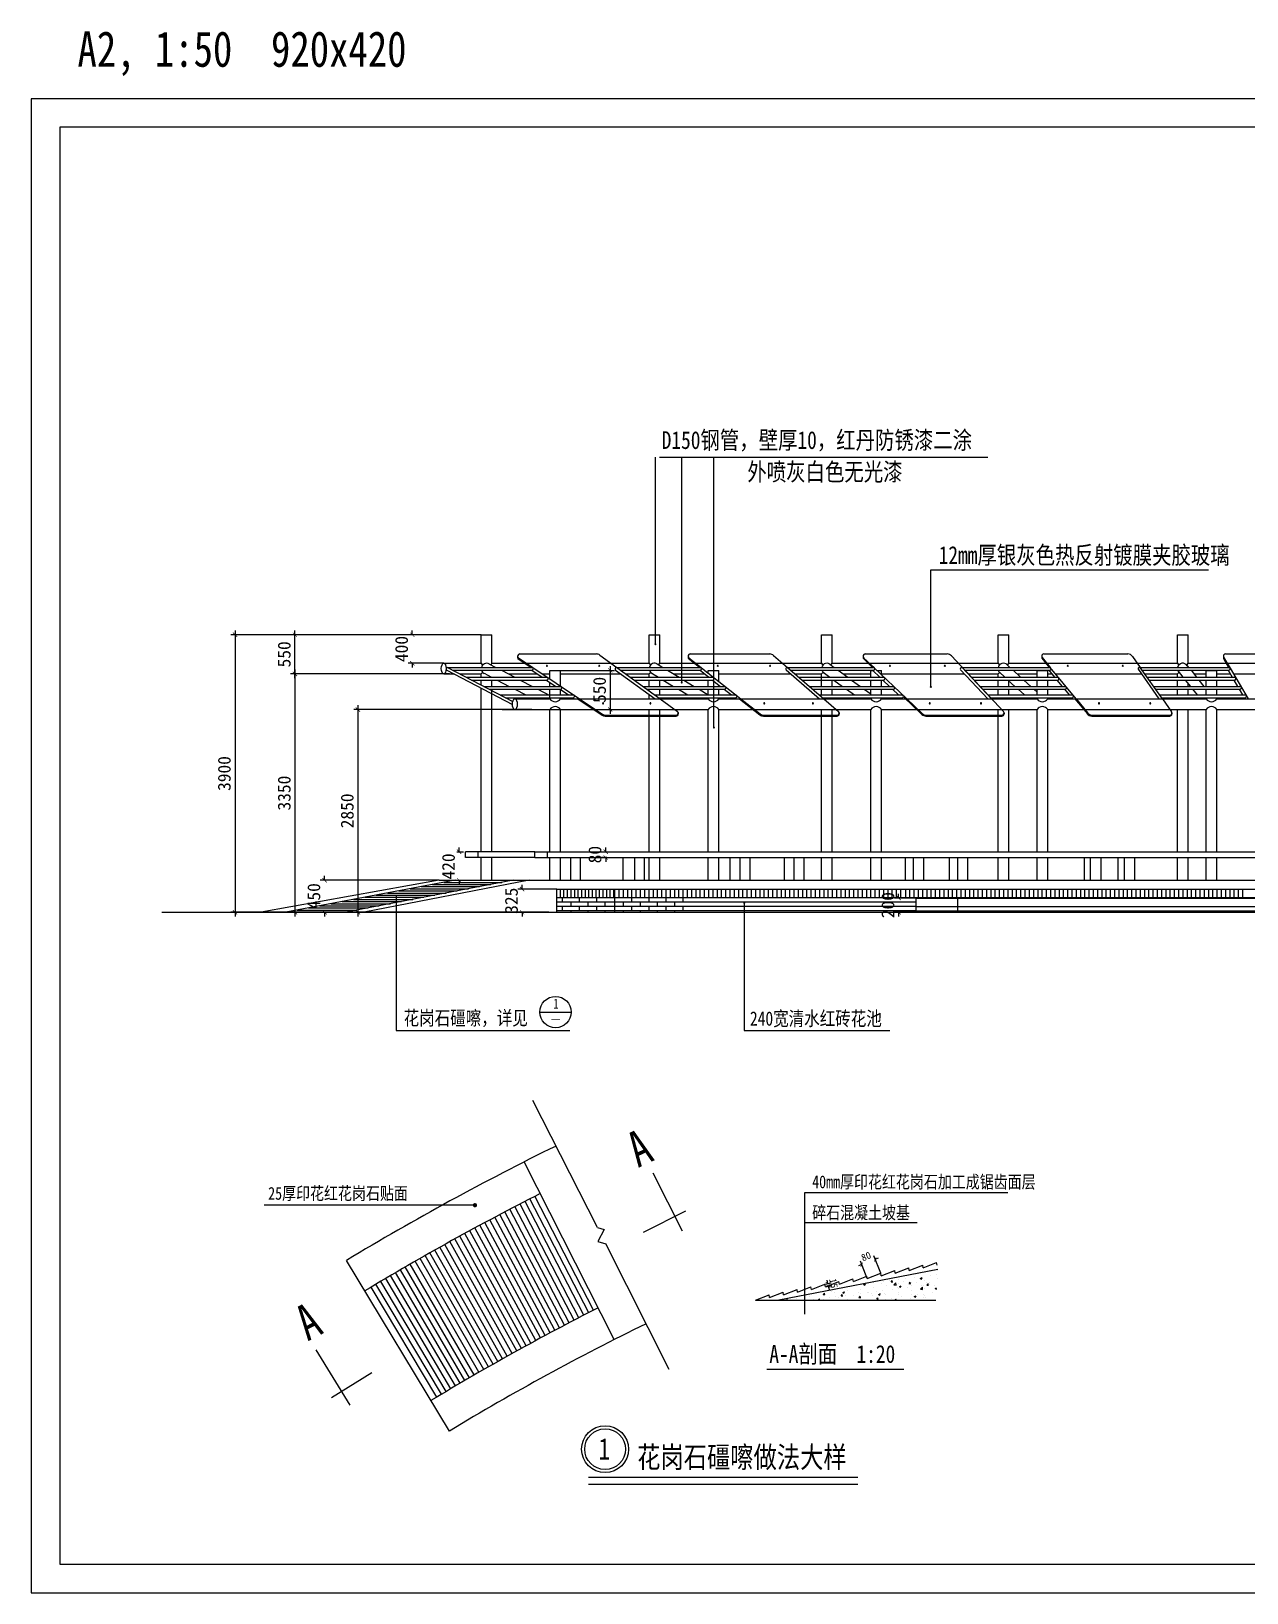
# Model space of a CAD drawing. Extents: x -1427565 to -599701, y -474674 to 219973.
# Drawn here: x -645449 to -628360, y -223892 to -201943 of the extents above; entities that cross this region are included whole.
import ezdxf

# ---------------------------------------------------------------- set-up
doc = ezdxf.new("R2010")
doc.units = 0
doc.header["$LTSCALE"] = 100
doc.header["$MEASUREMENT"] = 0
doc.layers.get('0').update_dxf_attribs({"linetype": 'CONTINUOUS'})
doc.layers.get('DEFPOINTS').update_dxf_attribs({"linetype": 'CONTINUOUS'})
doc.layers.add('INSERT', color=7, linetype='CONTINUOUS')
doc.styles.get("Standard").update_dxf_attribs({"font": 'simsun.ttf'})

# ---------------------------------------------------------------- blocks, each defined once
blk = doc.blocks.new('_ARCHTICK')
at = {"color": 0, "linetype": 'BYBLOCK', "const_width": 0.15}
blk.add_lwpolyline([(-0.5, -0.5), (0.5, 0.5)], dxfattribs=at)

msp = doc.modelspace()

# ---------------------------------------------------------------- linework, layer by layer
at = {"color": 2}
for p, q in [((-636674, -210560), (-636674, -207932)), ((-636615, -207932), (-632000, -207932)), ((-636304, -211097), (-636304, -207932)), ((-635852, -211729), (-635852, -207932)), ((-640317, -214082), (-640317, -215989)), ((-635425, -214197), (-635425, -215991)), ((-640317, -215989), (-637878, -215989)), ((-635425, -215991), (-633378, -215991)), ((-634574, -219976), (-634574, -218267)), ((-634574, -218267), (-631719, -218267)), ((-634574, -218687), (-632995, -218687)), ((-633251, -219487), (-633251, -219487)), ((-633207, -219446), (-633207, -219446)), ((-633164, -219476), (-633164, -219476)), ((-633031, -219458), (-633031, -219458)), ((-633003, -219411), (-633003, -219411)), ((-632950, -219473), (-632925, -219463)), ((-632950, -219473), (-632932, -219484)), ((-632932, -219484), (-632925, -219463)), ((-632888, -219387), (-632888, -219387)), ((-632810, -219429), (-632810, -219429)), ((-632799, -219376), (-632799, -219376)), ((-632723, -219418), (-632723, -219418)), ((-632713, -219479), (-632713, -219479)), ((-632709, -219363), (-632709, -219363)), ((-634328, -219699), (-634328, -219699)), ((-634315, -219699), (-634298, -219679)), ((-634315, -219699), (-634294, -219701)), ((-634294, -219701), (-634298, -219679)), ((-634196, -219655), (-634196, -219655)), ((-634151, -219677), (-634151, -219677)), ((-634064, -219721), (-634047, -219701)), ((-634043, -219723), (-634047, -219701)), ((-634041, -219670), (-634016, -219661)), ((-634041, -219670), (-634023, -219682)), ((-634024, -219682), (-634016, -219660)), ((-634009, -219663), (-634009, -219663)), ((-633969, -219650), (-633969, -219650)), ((-633890, -219709), (-633890, -219709)), ((-633823, -219671), (-633823, -219671)), ((-633789, -219626), (-633789, -219626)), ((-633785, -219684), (-633785, -219684)), ((-633747, -219557), (-633722, -219548)), ((-633747, -219557), (-633729, -219569)), ((-633729, -219569), (-633722, -219548)), ((-633697, -219672), (-633697, -219672)), ((-633693, -219546), (-633693, -219546)), ((-633685, -219674), (-633685, -219674)), ((-633679, -219540), (-633679, -219540)), ((-633636, -219679), (-633636, -219679)), ((-633613, -219603), (-633613, -219603)), ((-633605, -219534), (-633605, -219534)), ((-633564, -219655), (-633564, -219655)), ((-633538, -219698), (-633513, -219689)), ((-633538, -219698), (-633520, -219710)), ((-633521, -219710), (-633513, -219688)), ((-633492, -219548), (-633492, -219548)), ((-633481, -219639), (-633481, -219639)), ((-633472, -219517), (-633472, -219517)), ((-633449, -219687), (-633449, -219687)), ((-633435, -219694), (-633435, -219694)), ((-633431, -219577), (-633431, -219577)), ((-633379, -219509), (-633379, -219509)), ((-633359, -219524), (-633343, -219504)), ((-633359, -219524), (-633339, -219526)), ((-633339, -219525), (-633343, -219503)), ((-633343, -219625), (-633343, -219625)), ((-633322, -219566), (-633294, -219537)), ((-633322, -219566), (-633290, -219571)), ((-633306, -219556), (-633306, -219556)), ((-633291, -219570), (-633294, -219537)), ((-633277, -219603), (-633277, -219603)), ((-633262, -219695), (-633262, -219695)), ((-633256, -219614), (-633256, -219614)), ((-633255, -219669), (-633255, -219669)), ((-633251, -219552), (-633251, -219552)), ((-633244, -219586), (-633219, -219576)), ((-633244, -219586), (-633226, -219597)), ((-633226, -219597), (-633219, -219576)), ((-633192, -219517), (-633192, -219517)), ((-633123, -219596), (-633123, -219596)), ((-633119, -219564), (-633119, -219564)), ((-633108, -219546), (-633092, -219526)), ((-633108, -219546), (-633087, -219548)), ((-633088, -219547), (-633092, -219525)), ((-633079, -219647), (-633079, -219647)), ((-633075, -219703), (-633075, -219703)), ((-633074, -219530), (-633074, -219530)), ((-633073, -219568), (-633073, -219568)), ((-633006, -219525), (-633006, -219525)), ((-632994, -219705), (-632994, -219705)), ((-632948, -219624), (-632921, -219595)), ((-632948, -219624), (-632917, -219629)), ((-632932, -219572), (-632932, -219572)), ((-632917, -219628), (-632921, -219595)), ((-632907, -219694), (-632907, -219694)), ((-632902, -219567), (-632902, -219567)), ((-632897, -219620), (-632897, -219620)), ((-632893, -219504), (-632893, -219504)), ((-632869, -219533), (-632869, -219533)), ((-632857, -219568), (-632841, -219548)), ((-632857, -219568), (-632836, -219570)), ((-632837, -219569), (-632841, -219547)), ((-632819, -219533), (-632819, -219533)), ((-632815, -219556), (-632815, -219556)), ((-632774, -219676), (-632774, -219676)), ((-632745, -219580), (-632745, -219580)), ((-632741, -219614), (-632720, -219606)), ((-632741, -219614), (-632723, -219625)), ((-632723, -219625), (-632721, -219617)), ((-634866, -219772), (-634866, -219772)), ((-634830, -219761), (-634820, -219767)), ((-634821, -219766), (-634818, -219758)), ((-634689, -219750), (-634689, -219750)), ((-634507, -219724), (-634507, -219724)), ((-634447, -219771), (-634447, -219771)), ((-634387, -219781), (-634368, -219763)), ((-634366, -219781), (-634369, -219762)), ((-634330, -219781), (-634310, -219774)), ((-634313, -219781), (-634311, -219773)), ((-634298, -219779), (-634298, -219779)), ((-634226, -219742), (-634226, -219742)), ((-634138, -219730), (-634138, -219730)), ((-634094, -219744), (-634094, -219744)), ((-634064, -219721), (-634043, -219723)), ((-634006, -219713), (-634006, -219713)), ((-633973, -219767), (-633973, -219767)), ((-633813, -219743), (-633796, -219723)), ((-633813, -219743), (-633792, -219745)), ((-633792, -219745), (-633796, -219723)), ((-633794, -219742), (-633794, -219742)), ((-633617, -219720), (-633617, -219720)), ((-633562, -219765), (-633545, -219745)), ((-633562, -219765), (-633541, -219767)), ((-633541, -219767), (-633545, -219745)), ((-633436, -219764), (-633436, -219764)), ((-633348, -219752), (-633348, -219752)), ((-633306, -219781), (-633294, -219767)), ((-633291, -219781), (-633294, -219767)), ((-633215, -219735), (-633215, -219735)), ((-633088, -219777), (-633088, -219777)), ((-633083, -219763), (-633083, -219763)), ((-633035, -219726), (-633010, -219717)), ((-633035, -219726), (-633017, -219738)), ((-633018, -219738), (-633010, -219717)), ((-632901, -219737), (-632901, -219737)), ((-632888, -219711), (-632888, -219711)), ((-632883, -219742), (-632883, -219742))]:
    msp.add_line(p, q, dxfattribs=at)
at = {"color": 2, "linetype": 'BYBLOCK'}
for p, q in [((-639122, -210427), (-642644, -210427)), ((-642584, -210367), (-642584, -214387)), ((-641742, -210427), (-641802, -210427)), ((-641742, -211037), (-641742, -210367)), ((-639122, -210427), (-640152, -210427)), ((-640092, -210427), (-640092, -210367)), ((-641742, -210917), (-641742, -214387)), ((-639650, -210827), (-640152, -210827)), ((-640092, -210827), (-640092, -210887)), ((-638007, -210927), (-637249, -210927)), ((-637309, -210867), (-637309, -211537)), ((-639567, -210977), (-641802, -210977)), ((-641742, -210977), (-641802, -210977)), ((-638413, -211477), (-640916, -211477)), ((-640856, -211417), (-640856, -214387)), ((-638829, -211477), (-637249, -211477)), ((-639465, -213477), (-639374, -213477)), ((-639434, -213477), (-639434, -213417)), ((-637357, -213557), (-637433, -213557)), ((-637404, -213477), (-637313, -213477)), ((-637373, -213477), (-637373, -213417)), ((-637373, -213557), (-637373, -213617)), ((-639716, -213877), (-641385, -213877)), ((-641325, -213877), (-641325, -213817)), ((-639465, -213877), (-639374, -213877)), ((-639434, -213877), (-639434, -213937)), ((-638059, -214002), (-638608, -214002)), ((-638548, -214002), (-638548, -213942)), ((-632516, -214127), (-633314, -214127)), ((-633254, -214127), (-633254, -214067)), ((-639122, -214327), (-642644, -214327)), ((-639567, -214327), (-641802, -214327)), ((-639822, -214327), (-641385, -214327)), ((-641325, -214327), (-641325, -214387)), ((-638413, -214327), (-640916, -214327)), ((-638170, -214327), (-638608, -214327)), ((-638548, -214327), (-638548, -214387)), ((-632526, -214327), (-633314, -214327)), ((-633254, -214327), (-633254, -214387)), ((-633695, -219476), (-633791, -219233)), ((-633505, -219402), (-633602, -219158)), ((-633583, -219204), (-633537, -219186)), ((-633773, -219279), (-633819, -219298)), ((-634291, -219554), (-634201, -219537)), ((-634283, -219591), (-634194, -219573)), ((-634250, -219546), (-634260, -219497)), ((-634243, -219583), (-634233, -219632))]:
    msp.add_line(p, q, dxfattribs=at)
at = {"color": 32}
for p, q in [((-639122, -210827), (-639122, -210427)), ((-639122, -210427), (-638972, -210427)), ((-638972, -210827), (-638972, -210427)), ((-636762, -210827), (-636762, -210427)), ((-636762, -210427), (-636612, -210427)), ((-636612, -210827), (-636612, -210427)), ((-634337, -210827), (-634337, -210427)), ((-634337, -210427), (-634187, -210427)), ((-634187, -210827), (-634187, -210427)), ((-631857, -210827), (-631857, -210427)), ((-631857, -210427), (-631707, -210427)), ((-631707, -210827), (-631707, -210427)), ((-629334, -210827), (-629334, -210427)), ((-629334, -210427), (-629184, -210427)), ((-629184, -210827), (-629184, -210427)), ((-639650, -210827), (-639122, -210827)), ((-639014, -210835), (-638916, -210886)), ((-638972, -210827), (-636762, -210827)), ((-638838, -210926), (-638651, -211023)), ((-636651, -210836), (-636569, -210886)), ((-636612, -210827), (-634337, -210827)), ((-636503, -210926), (-636342, -211023)), ((-634222, -210840), (-634160, -210886)), ((-634187, -210827), (-631857, -210827)), ((-634104, -210926), (-633970, -211023)), ((-631735, -210844), (-631689, -210886)), ((-631707, -210827), (-629334, -210827)), ((-631645, -210926), (-631539, -211023)), ((-629206, -210849), (-629177, -210886)), ((-629184, -210827), (-627199, -210827)), ((-629144, -210926), (-629066, -211023)), ((-639650, -210977), (-639498, -210977)), ((-639422, -210977), (-639122, -210977)), ((-639122, -211023), (-639122, -210977)), ((-639122, -211134), (-639122, -211063)), ((-639082, -210968), (-638977, -211023)), ((-638972, -211152), (-638972, -211063)), ((-638900, -211063), (-638728, -211152)), ((-638739, -210977), (-638334, -210977)), ((-638574, -211063), (-638402, -211152)), ((-638263, -210977), (-638157, -210977)), ((-638007, -210977), (-637157, -210977)), ((-637089, -210977), (-636762, -210977)), ((-636762, -211023), (-636762, -210977)), ((-636762, -211152), (-636762, -211063)), ((-636735, -210961), (-636632, -211023)), ((-636612, -211152), (-636612, -211063)), ((-636566, -211063), (-636418, -211152)), ((-636417, -210977), (-635981, -210977)), ((-636276, -211063), (-636127, -211152)), ((-635783, -210977), (-634771, -210977)), ((-634710, -210977), (-634337, -210977)), ((-634337, -211152), (-634337, -210977)), ((-634316, -210954), (-634221, -211023)), ((-634187, -211152), (-634187, -211063)), ((-634166, -211063), (-634043, -211152)), ((-634033, -210977), (-633646, -210977)), ((-633915, -211063), (-633792, -211152)), ((-633496, -210977), (-632329, -210977)), ((-632274, -210977), (-631857, -210977)), ((-631857, -211023), (-631857, -210977)), ((-631857, -211152), (-631857, -211063)), ((-631838, -210951), (-631761, -211023)), ((-631717, -211063), (-631619, -211152)), ((-631707, -211152), (-631707, -211071)), ((-631589, -210977), (-631309, -210977)), ((-631495, -211063), (-631397, -211152)), ((-631159, -210977), (-631099, -210977)), ((-631047, -210977), (-629841, -210977)), ((-629792, -210977), (-629334, -210977)), ((-629334, -211023), (-629334, -210977)), ((-629334, -211152), (-629334, -211063)), ((-629324, -210940), (-629257, -211023)), ((-629225, -211063), (-629153, -211152)), ((-629184, -211152), (-629184, -211113)), ((-629103, -210977), (-628930, -210977)), ((-629034, -211063), (-628962, -211152)), ((-628780, -210977), (-628593, -210977)), ((-628547, -210977), (-627398, -210977)), ((-639122, -213477), (-639122, -211174)), ((-638972, -213477), (-638972, -211192)), ((-638651, -211192), (-638495, -211273)), ((-638418, -211313), (-638390, -211327)), ((-638325, -211192), (-638157, -211279)), ((-636762, -211214), (-636762, -211192)), ((-636762, -211327), (-636762, -211264)), ((-636612, -211273), (-636612, -211192)), ((-636612, -211323), (-636612, -211313)), ((-636351, -211192), (-636217, -211273)), ((-636151, -211313), (-636127, -211327)), ((-636061, -211192), (-635933, -211269)), ((-634337, -211273), (-634337, -211192)), ((-634187, -211273), (-634187, -211192)), ((-634187, -211327), (-634187, -211313)), ((-633988, -211192), (-633876, -211273)), ((-633821, -211313), (-633801, -211327)), ((-633737, -211192), (-633646, -211257)), ((-631857, -211273), (-631857, -211192)), ((-631857, -211327), (-631857, -211313)), ((-631707, -211273), (-631707, -211192)), ((-631707, -211327), (-631707, -211313)), ((-631575, -211192), (-631486, -211273)), ((-631443, -211313), (-631427, -211327)), ((-631353, -211192), (-631309, -211232)), ((-629334, -211273), (-629334, -211192)), ((-629334, -211327), (-629334, -211313)), ((-629184, -211273), (-629184, -211192)), ((-629184, -211327), (-629184, -211313)), ((-629121, -211192), (-629055, -211273)), ((-629023, -211313), (-629011, -211327)), ((-636762, -213477), (-636762, -211477)), ((-636612, -213477), (-636612, -211477)), ((-634337, -213477), (-634337, -211477)), ((-634187, -213477), (-634187, -211477)), ((-631857, -213477), (-631857, -211477)), ((-631707, -213477), (-631707, -211477)), ((-629334, -213477), (-629334, -211477)), ((-629184, -213477), (-629184, -211477)), ((-639122, -213877), (-639122, -213557)), ((-638972, -213877), (-638972, -213557)), ((-636762, -213877), (-636762, -213557)), ((-636612, -213877), (-636612, -213557)), ((-634337, -213877), (-634337, -213557)), ((-634187, -213877), (-634187, -213557)), ((-631857, -213877), (-631857, -213557)), ((-631707, -213877), (-631707, -213557)), ((-629334, -213877), (-629334, -213557)), ((-629184, -213877), (-629184, -213557))]:
    msp.add_line(p, q, dxfattribs=at)
at = {"color": 5}
for p, q in [((-638581, -210697), (-637502, -210697)), ((-636185, -210697), (-635064, -210697)), ((-633725, -210697), (-632570, -210697)), ((-631213, -210697), (-630031, -210697)), ((-628659, -210697), (-627459, -210697)), ((-638611, -210727), (-638611, -210752)), ((-638607, -210760), (-638420, -210886)), ((-638598, -210752), (-638399, -210886)), ((-637455, -210712), (-637215, -210886)), ((-636215, -210726), (-636215, -210757)), ((-636215, -210757), (-636051, -210886)), ((-636204, -210751), (-636032, -210886)), ((-635012, -210716), (-634816, -210886)), ((-633755, -210726), (-633755, -210757)), ((-633755, -210757), (-633620, -210886)), ((-633746, -210749), (-633596, -210892)), ((-632511, -210722), (-631780, -211507)), ((-631243, -210725), (-631243, -210757)), ((-631243, -210757), (-631137, -210886)), ((-631236, -210746), (-631122, -210886)), ((-629965, -210731), (-629857, -210886)), ((-628689, -210727), (-628689, -210759)), ((-628689, -210759), (-628615, -210885)), ((-628685, -210742), (-628595, -210895)), ((-637763, -211327), (-637423, -211555)), ((-637742, -211327), (-637420, -211543)), ((-636606, -211327), (-636364, -211503)), ((-635490, -211327), (-635205, -211552)), ((-635471, -211327), (-635201, -211540)), ((-634304, -211327), (-634099, -211504)), ((-633186, -211300), (-632927, -211547)), ((-633140, -211327), (-632923, -211535)), ((-630776, -211327), (-630601, -211540)), ((-630760, -211327), (-630596, -211528)), ((-629546, -211327), (-629418, -211510)), ((-637379, -211569), (-636382, -211569)), ((-637375, -211557), (-636382, -211557)), ((-636352, -211520), (-636352, -211539)), ((-635155, -211569), (-634119, -211569)), ((-635151, -211557), (-634118, -211557)), ((-634089, -211523), (-634089, -211539)), ((-632872, -211569), (-631802, -211569)), ((-632867, -211557), (-631802, -211557)), ((-631772, -211525), (-631772, -211539)), ((-630540, -211569), (-629442, -211569)), ((-630534, -211557), (-629442, -211557)), ((-629412, -211525), (-629412, -211539))]:
    msp.add_line(p, q, dxfattribs=at)
at = {"color": 7}
for p, q in [((-639606, -210926), (-638685, -211407)), ((-639597, -210886), (-638399, -210886)), ((-639597, -210886), (-638680, -211364)), ((-639520, -210926), (-638411, -210926)), ((-638411, -210926), (-638267, -211023)), ((-638399, -210886), (-637742, -211327)), ((-637234, -210922), (-636675, -211327)), ((-637222, -210886), (-636039, -210886)), ((-637215, -210886), (-636606, -211327)), ((-637160, -210926), (-636046, -210926)), ((-636046, -210926), (-635923, -211023)), ((-636027, -210890), (-635471, -211327)), ((-634836, -210921), (-634365, -211327)), ((-634823, -210886), (-633608, -210886)), ((-634816, -210886), (-634304, -211327)), ((-634770, -210926), (-633608, -210926)), ((-633617, -210927), (-633517, -211023)), ((-633603, -210886), (-633140, -211327)), ((-632383, -210919), (-632002, -211327)), ((-632368, -210886), (-631130, -210886)), ((-632359, -210886), (-631947, -211327)), ((-632322, -210926), (-631128, -210926)), ((-631141, -210926), (-631061, -211023)), ((-630760, -211327), (-631122, -210886)), ((-629883, -210917), (-629595, -211327)), ((-629867, -210886), (-628609, -210886)), ((-629546, -211327), (-629857, -210886)), ((-629828, -210926), (-628611, -210926)), ((-628623, -210926), (-628567, -211023)), ((-628595, -210895), (-628341, -211327)), ((-639335, -211023), (-638200, -211023)), ((-639258, -211063), (-638207, -211063)), ((-638207, -211063), (-638074, -211152)), ((-637026, -211023), (-635858, -211023)), ((-636971, -211063), (-635858, -211063)), ((-635872, -211063), (-635758, -211152)), ((-634657, -211023), (-633459, -211023)), ((-634611, -211063), (-633459, -211063)), ((-633475, -211063), (-633382, -211152)), ((-632231, -211023), (-631018, -211023)), ((-632194, -211063), (-631016, -211063)), ((-631029, -211063), (-630955, -211152)), ((-629760, -211023), (-628528, -211023)), ((-629732, -211063), (-628531, -211063)), ((-628543, -211063), (-628491, -211152)), ((-639087, -211152), (-638002, -211152)), ((-639011, -211192), (-638002, -211192)), ((-638856, -211273), (-637823, -211273)), ((-638780, -211313), (-637823, -211313)), ((-638015, -211192), (-637894, -211273)), ((-637835, -211313), (-637813, -211327)), ((-636848, -211152), (-635694, -211152)), ((-636793, -211192), (-635694, -211192)), ((-636682, -211273), (-635540, -211273)), ((-636626, -211313), (-635540, -211313)), ((-635708, -211192), (-635605, -211273)), ((-635554, -211313), (-635536, -211327)), ((-634507, -211152), (-633324, -211152)), ((-634461, -211192), (-633324, -211192)), ((-634367, -211273), (-633203, -211273)), ((-634321, -211313), (-633202, -211313)), ((-633340, -211192), (-633255, -211273)), ((-633213, -211313), (-633198, -211327)), ((-632111, -211152), (-630912, -211152)), ((-632073, -211192), (-630910, -211192)), ((-631998, -211273), (-630813, -211273)), ((-631961, -211313), (-630811, -211313)), ((-630923, -211192), (-630856, -211273)), ((-630824, -211313), (-630812, -211327)), ((-629669, -211152), (-628452, -211152)), ((-629641, -211192), (-628454, -211192)), ((-629585, -211273), (-628381, -211273)), ((-629556, -211313), (-628384, -211313)), ((-628467, -211192), (-628420, -211273)), ((-628396, -211313), (-628388, -211327)), ((-638367, -213557), (-638367, -213477)), ((-638367, -213477), (-623612, -213477)), ((-638367, -213557), (-623612, -213557)), ((-638190, -213557), (-638190, -213477)), ((-637129, -213877), (-637129, -213557)), ((-636965, -213877), (-636965, -213557)), ((-636828, -213877), (-636828, -213557)), ((-634861, -213877), (-634861, -213557)), ((-634723, -213877), (-634723, -213557)), ((-634583, -213877), (-634583, -213557)), ((-632537, -213877), (-632537, -213557)), ((-632424, -213877), (-632424, -213557)), ((-632281, -213877), (-632281, -213557)), ((-630166, -213877), (-630166, -213557)), ((-630079, -213877), (-630079, -213557)), ((-629933, -213877), (-629933, -213557)), ((-639716, -213877), (-642216, -214327)), ((-638449, -213877), (-640768, -214327)), ((-639716, -213877), (-622213, -213877)), ((-638059, -214002), (-623350, -214002)), ((-638059, -214327), (-638059, -214002)), ((-637243, -214327), (-637243, -214002)), ((-633008, -214127), (-623350, -214127)), ((-633008, -214327), (-633008, -214127)), ((-632424, -214327), (-632424, -214127)), ((-638298, -215730), (-637858, -215730)), ((-637489, -218760), (-638396, -216971)), ((-639211, -218445), (-642173, -218445)), ((-637489, -218760), (-637392, -218786)), ((-637392, -218786), (-637483, -218954)), ((-637483, -218954), (-637373, -218989)), ((-636479, -220752), (-637373, -218989)), ((-639571, -221619), (-641018, -219222)), ((-632701, -219347, -857), (-634937, -219781, -857)), ((-637616, -222367), (-633826, -222367))]:
    msp.add_line(p, q, dxfattribs=at)
at = {"color": 1}
for p, q in [((-638157, -210927), (-638007, -210927)), ((-638157, -211048), (-638157, -210927)), ((-638007, -211149), (-638007, -210927)), ((-635933, -210927), (-635783, -210927)), ((-635933, -210964), (-635933, -210927)), ((-635783, -211082), (-635783, -210927)), ((-633646, -210927), (-633617, -210927)), ((-633646, -211023), (-633646, -210927)), ((-633559, -210927), (-633496, -210927)), ((-633496, -210987), (-633496, -210927)), ((-631309, -210927), (-631159, -210927)), ((-631309, -211023), (-631309, -210927)), ((-631159, -211023), (-631159, -210927)), ((-628930, -210927), (-628780, -210927)), ((-628930, -211023), (-628930, -210927)), ((-628780, -211023), (-628780, -210927)), ((-638157, -211152), (-638157, -211096)), ((-635933, -211023), (-635933, -211015)), ((-635933, -211152), (-635933, -211063)), ((-635783, -211152), (-635783, -211133)), ((-633646, -211152), (-633646, -211063)), ((-633496, -211152), (-633496, -211063)), ((-631309, -211152), (-631309, -211063)), ((-631159, -211152), (-631159, -211063)), ((-628930, -211152), (-628930, -211063)), ((-628780, -211152), (-628780, -211063)), ((-638651, -211327), (-638157, -211327)), ((-638157, -211327), (-638157, -211192)), ((-638007, -211273), (-638007, -211197)), ((-638007, -211327), (-638007, -211313)), ((-638007, -211327), (-635933, -211327)), ((-635933, -211273), (-635933, -211192)), ((-635933, -211327), (-635933, -211313)), ((-635783, -211273), (-635783, -211192)), ((-635783, -211327), (-635783, -211313)), ((-635783, -211327), (-633646, -211327)), ((-633646, -211273), (-633646, -211192)), ((-633646, -211327), (-633646, -211313)), ((-633496, -211273), (-633496, -211192)), ((-633496, -211327), (-633496, -211313)), ((-633496, -211327), (-631309, -211327)), ((-631309, -211273), (-631309, -211192)), ((-631309, -211327), (-631309, -211313)), ((-631159, -211273), (-631159, -211192)), ((-631159, -211327), (-631159, -211313)), ((-631159, -211327), (-628930, -211327)), ((-628930, -211273), (-628930, -211192)), ((-628930, -211327), (-628930, -211313)), ((-628780, -211273), (-628780, -211192)), ((-628780, -211327), (-628780, -211313)), ((-628780, -211327), (-626490, -211327)), ((-638651, -211477), (-638157, -211477)), ((-638157, -213477), (-638157, -211477)), ((-638007, -213477), (-638007, -211477)), ((-638007, -211477), (-635933, -211477)), ((-635933, -213477), (-635933, -211477)), ((-635783, -213477), (-635783, -211477)), ((-635783, -211477), (-633646, -211477)), ((-633646, -213477), (-633646, -211477)), ((-633496, -211477), (-631309, -211477)), ((-633496, -213477), (-633496, -211477)), ((-631309, -213477), (-631309, -211477)), ((-631159, -213477), (-631159, -211477)), ((-631159, -211477), (-628930, -211477)), ((-628930, -213477), (-628930, -211477)), ((-628780, -211477), (-626490, -211477)), ((-628780, -213477), (-628780, -211477)), ((-638157, -213877), (-638157, -213557)), ((-638007, -213877), (-638007, -213557)), ((-635933, -213877), (-635933, -213557)), ((-635783, -213877), (-635783, -213557)), ((-633646, -213877), (-633646, -213557)), ((-633496, -213877), (-633496, -213557)), ((-631309, -213877), (-631309, -213557)), ((-631159, -213877), (-631159, -213557)), ((-628930, -213877), (-628930, -213557)), ((-628780, -213877), (-628780, -213557))]:
    msp.add_line(p, q, dxfattribs=at)
at = {"color": 9}
for p, q in [((-639344, -213557), (-639344, -213477)), ((-638367, -213477), (-639344, -213477)), ((-638367, -213557), (-639344, -213557)), ((-639166, -213557), (-639166, -213477)), ((-637863, -213877), (-637863, -213557)), ((-637726, -213877), (-637726, -213557)), ((-635622, -213877), (-635622, -213557)), ((-635483, -213877), (-635483, -213557)), ((-635343, -213877), (-635343, -213557)), ((-633157, -213877), (-633157, -213557)), ((-633044, -213877), (-633044, -213557)), ((-632900, -213877), (-632900, -213557)), ((-630642, -213877), (-630642, -213557)), ((-630556, -213877), (-630556, -213557)), ((-630409, -213877), (-630409, -213557)), ((-637252, -220333), (-638518, -217836))]:
    msp.add_line(p, q, dxfattribs=at)
at = {"color": 8}
for p, q in [((-639489, -213877), (-641870, -214327)), ((-638675, -213877), (-641027, -214327)), ((-640124, -213997), (-639302, -213997)), ((-639965, -213967), (-639146, -213967)), ((-639807, -213937), (-638989, -213937)), ((-639648, -213907), (-638832, -213907)), ((-641235, -214207), (-640400, -214207)), ((-641076, -214177), (-640243, -214177)), ((-640917, -214147), (-640086, -214147)), ((-640759, -214117), (-639929, -214117)), ((-640600, -214087), (-639773, -214087)), ((-640441, -214057), (-639616, -214057)), ((-640283, -214027), (-639459, -214027)), ((-641711, -214297), (-640870, -214297)), ((-641552, -214267), (-640713, -214267)), ((-641393, -214237), (-640556, -214237))]:
    msp.add_line(p, q, dxfattribs=at)
at = {"color": 251}
for p, q in [((-638009, -214122), (-638009, -214002)), ((-637959, -214122), (-637959, -214002)), ((-637909, -214122), (-637909, -214002)), ((-637859, -214122), (-637859, -214002)), ((-637809, -214122), (-637809, -214002)), ((-637759, -214122), (-637759, -214002)), ((-637709, -214122), (-637709, -214002)), ((-637659, -214122), (-637659, -214002)), ((-637609, -214122), (-637609, -214002)), ((-637559, -214122), (-637559, -214002)), ((-637509, -214122), (-637509, -214002)), ((-637459, -214122), (-637459, -214002)), ((-637409, -214122), (-637409, -214002)), ((-637359, -214122), (-637359, -214002)), ((-637309, -214122), (-637309, -214002)), ((-637259, -214122), (-637259, -214002)), ((-637183, -214122), (-637183, -214002)), ((-637123, -214122), (-637123, -214002)), ((-637063, -214122), (-637063, -214002)), ((-637003, -214122), (-637003, -214002)), ((-636943, -214122), (-636943, -214002)), ((-636883, -214122), (-636883, -214002)), ((-636823, -214122), (-636823, -214002)), ((-636763, -214122), (-636763, -214002)), ((-636703, -214122), (-636703, -214002)), ((-636643, -214122), (-636643, -214002)), ((-636583, -214122), (-636583, -214002)), ((-636523, -214122), (-636523, -214002)), ((-636463, -214122), (-636463, -214002)), ((-636403, -214122), (-636403, -214002)), ((-636343, -214122), (-636343, -214002)), ((-636283, -214122), (-636283, -214002)), ((-636223, -214122), (-636223, -214002)), ((-636163, -214122), (-636163, -214002)), ((-636103, -214122), (-636103, -214002)), ((-636043, -214122), (-636043, -214002)), ((-635983, -214122), (-635983, -214002)), ((-635923, -214122), (-635923, -214002)), ((-635863, -214122), (-635863, -214002)), ((-635803, -214122), (-635803, -214002)), ((-635743, -214122), (-635743, -214002)), ((-635683, -214122), (-635683, -214002)), ((-635623, -214122), (-635623, -214002)), ((-635563, -214122), (-635563, -214002)), ((-635503, -214122), (-635503, -214002)), ((-635443, -214122), (-635443, -214002)), ((-635383, -214122), (-635383, -214002)), ((-635323, -214122), (-635323, -214002)), ((-635263, -214122), (-635263, -214002)), ((-635203, -214122), (-635203, -214002)), ((-635143, -214122), (-635143, -214002)), ((-635083, -214122), (-635083, -214002)), ((-635023, -214122), (-635023, -214002)), ((-634963, -214122), (-634963, -214002)), ((-634903, -214122), (-634903, -214002)), ((-634843, -214122), (-634843, -214002)), ((-634783, -214122), (-634783, -214002)), ((-634723, -214122), (-634723, -214002)), ((-634663, -214122), (-634663, -214002)), ((-634603, -214122), (-634603, -214002)), ((-634543, -214122), (-634543, -214002)), ((-634483, -214122), (-634483, -214002)), ((-634423, -214122), (-634423, -214002)), ((-634363, -214122), (-634363, -214002)), ((-634303, -214122), (-634303, -214002)), ((-634243, -214122), (-634243, -214002)), ((-634183, -214122), (-634183, -214002)), ((-634123, -214122), (-634123, -214002)), ((-634063, -214122), (-634063, -214002)), ((-634003, -214122), (-634003, -214002)), ((-633943, -214122), (-633943, -214002)), ((-633883, -214122), (-633883, -214002)), ((-633823, -214122), (-633823, -214002)), ((-633763, -214122), (-633763, -214002)), ((-633703, -214122), (-633703, -214002)), ((-633643, -214122), (-633643, -214002)), ((-633583, -214122), (-633583, -214002)), ((-633523, -214122), (-633523, -214002)), ((-633463, -214122), (-633463, -214002)), ((-633403, -214122), (-633403, -214002)), ((-633343, -214122), (-633343, -214002)), ((-633283, -214122), (-633283, -214002)), ((-633223, -214122), (-633223, -214002)), ((-633155, -214122), (-633155, -214002)), ((-633095, -214122), (-633095, -214002)), ((-633035, -214122), (-633035, -214002)), ((-632975, -214122), (-632975, -214002)), ((-632915, -214122), (-632915, -214002)), ((-632855, -214122), (-632855, -214002)), ((-632795, -214122), (-632795, -214002)), ((-632735, -214122), (-632735, -214002)), ((-632675, -214122), (-632675, -214002)), ((-632615, -214122), (-632615, -214002)), ((-632555, -214122), (-632555, -214002)), ((-632495, -214122), (-632495, -214002)), ((-632435, -214122), (-632435, -214002)), ((-632375, -214122), (-632375, -214002)), ((-632315, -214122), (-632315, -214002)), ((-632255, -214122), (-632255, -214002)), ((-632195, -214122), (-632195, -214002)), ((-632135, -214122), (-632135, -214002)), ((-632075, -214122), (-632075, -214002)), ((-632015, -214122), (-632015, -214002)), ((-631955, -214122), (-631955, -214002)), ((-631895, -214122), (-631895, -214002)), ((-631835, -214122), (-631835, -214002)), ((-631775, -214122), (-631775, -214002)), ((-631715, -214122), (-631715, -214002)), ((-631655, -214122), (-631655, -214002)), ((-631595, -214122), (-631595, -214002)), ((-631535, -214122), (-631535, -214002)), ((-631475, -214122), (-631475, -214002)), ((-631415, -214122), (-631415, -214002)), ((-631355, -214122), (-631355, -214002)), ((-631295, -214122), (-631295, -214002)), ((-631235, -214122), (-631235, -214002)), ((-631175, -214122), (-631175, -214002)), ((-631115, -214122), (-631115, -214002)), ((-631055, -214122), (-631055, -214002)), ((-630995, -214122), (-630995, -214002)), ((-630935, -214122), (-630935, -214002)), ((-630875, -214122), (-630875, -214002)), ((-630815, -214122), (-630815, -214002)), ((-630755, -214122), (-630755, -214002)), ((-630695, -214122), (-630695, -214002)), ((-630635, -214122), (-630635, -214002)), ((-630575, -214122), (-630575, -214002)), ((-630515, -214122), (-630515, -214002)), ((-630455, -214122), (-630455, -214002)), ((-630395, -214122), (-630395, -214002)), ((-630335, -214122), (-630335, -214002)), ((-630275, -214122), (-630275, -214002)), ((-630215, -214122), (-630215, -214002)), ((-630155, -214122), (-630155, -214002)), ((-630095, -214122), (-630095, -214002)), ((-630035, -214122), (-630035, -214002)), ((-629975, -214122), (-629975, -214002)), ((-629915, -214122), (-629915, -214002)), ((-629855, -214122), (-629855, -214002)), ((-629795, -214122), (-629795, -214002)), ((-629735, -214122), (-629735, -214002)), ((-629675, -214122), (-629675, -214002)), ((-629615, -214122), (-629615, -214002)), ((-629555, -214122), (-629555, -214002)), ((-629495, -214122), (-629495, -214002)), ((-629435, -214122), (-629435, -214002)), ((-629375, -214122), (-629375, -214002)), ((-629315, -214122), (-629315, -214002)), ((-629255, -214122), (-629255, -214002)), ((-629195, -214122), (-629195, -214002)), ((-629135, -214122), (-629135, -214002)), ((-629075, -214122), (-629075, -214002)), ((-629015, -214122), (-629015, -214002)), ((-628955, -214122), (-628955, -214002)), ((-628895, -214122), (-628895, -214002)), ((-628835, -214122), (-628835, -214002)), ((-628775, -214122), (-628775, -214002)), ((-628715, -214122), (-628715, -214002)), ((-628655, -214122), (-628655, -214002)), ((-628595, -214122), (-628595, -214002)), ((-628535, -214122), (-628535, -214002)), ((-628475, -214122), (-628475, -214002)), ((-628415, -214122), (-628415, -214002)), ((-638059, -214122), (-623350, -214122)), ((-638059, -214182), (-633008, -214182)), ((-637979, -214182), (-637979, -214122)), ((-637859, -214242), (-637859, -214182)), ((-637739, -214182), (-637739, -214122)), ((-637619, -214242), (-637619, -214182)), ((-637499, -214182), (-637499, -214122)), ((-637379, -214242), (-637379, -214182)), ((-637123, -214242), (-637123, -214182)), ((-637003, -214182), (-637003, -214122)), ((-636883, -214242), (-636883, -214182)), ((-636763, -214182), (-636763, -214122)), ((-636643, -214242), (-636643, -214182)), ((-636523, -214182), (-636523, -214122)), ((-636403, -214242), (-636403, -214182)), ((-636283, -214182), (-636283, -214122)), ((-638059, -214242), (-633008, -214242)), ((-638059, -214302), (-633008, -214302)), ((-637979, -214302), (-637979, -214242)), ((-637859, -214327), (-637859, -214302)), ((-637739, -214302), (-637739, -214242)), ((-637619, -214327), (-637619, -214302)), ((-637499, -214302), (-637499, -214242)), ((-637379, -214327), (-637379, -214302)), ((-637123, -214327), (-637123, -214302)), ((-637003, -214302), (-637003, -214242)), ((-636883, -214327), (-636883, -214302)), ((-636763, -214302), (-636763, -214242)), ((-636643, -214327), (-636643, -214302)), ((-636523, -214302), (-636523, -214242)), ((-636403, -214327), (-636403, -214302)), ((-636283, -214302), (-636283, -214242)), ((-633008, -214247), (-623350, -214247)), ((-633008, -214307), (-623350, -214307)), ((-637682, -219992), (-638506, -218391)), ((-637612, -219956), (-638437, -218356)), ((-637543, -219920), (-638367, -218320)), ((-638020, -220168), (-638861, -218576)), ((-637952, -220132), (-638790, -218539)), ((-637885, -220097), (-638719, -218502)), ((-637817, -220062), (-638648, -218465)), ((-637750, -220026), (-638577, -218428)), ((-638423, -220384), (-639284, -218803)), ((-638356, -220348), (-639213, -218765)), ((-638289, -220311), (-639143, -218727)), ((-638222, -220275), (-639072, -218689)), ((-638154, -220239), (-639002, -218651)), ((-638087, -220203), (-638931, -218614)), ((-638087, -220203), (-638931, -218614)), ((-638823, -220605), (-639704, -219035)), ((-638757, -220568), (-639634, -218996)), ((-638690, -220531), (-639564, -218957)), ((-638623, -220494), (-639494, -218919)), ((-638623, -220494), (-639494, -218919)), ((-638557, -220457), (-639424, -218880)), ((-638490, -220421), (-639354, -218841)), ((-639155, -220793), (-640052, -219233)), ((-639155, -220793), (-640052, -219233)), ((-639088, -220756), (-639982, -219193)), ((-639022, -220718), (-639913, -219153)), ((-638956, -220680), (-639843, -219114)), ((-638890, -220643), (-639773, -219075)), ((-639550, -221024), (-640466, -219475)), ((-639484, -220985), (-640397, -219434)), ((-639418, -220946), (-640328, -219393)), ((-639352, -220908), (-640259, -219353)), ((-639287, -220870), (-640190, -219313)), ((-639221, -220831), (-640121, -219273)), ((-639746, -221141), (-640672, -219597)), ((-639681, -221102), (-640604, -219556)), ((-639615, -221063), (-640535, -219515))]:
    msp.add_line(p, q, dxfattribs=at)
at = {"color": 4}
for p, q in [((-643615, -214327), (-601232, -214327)), ((-636294, -218810), (-636704, -217995)), ((-636249, -218528), (-636848, -218830)), ((-640966, -221256), (-641444, -220480)), ((-641230, -221146), (-640659, -220795)), ((-635106, -220751), (-633181, -220751)), ((-637616, -222267), (-633826, -222267))]:
    msp.add_line(p, q, dxfattribs=at)
at = {"color": 30}
for p, q in [((-632909, -219324, -857), (-632720, -219249, -857)), ((-632713, -219286, -857), (-632720, -219249, -857)), ((-634087, -219553, -857), (-633898, -219478, -857)), ((-633891, -219515, -857), (-633898, -219478, -857)), ((-633891, -219515, -857), (-633702, -219440, -857)), ((-633695, -219477, -857), (-633702, -219440, -857)), ((-633695, -219477, -857), (-633505, -219402, -857)), ((-633498, -219438, -857), (-633505, -219402, -857)), ((-633498, -219438, -857), (-633309, -219364, -857)), ((-633302, -219400, -857), (-633309, -219364, -857)), ((-633302, -219400, -857), (-633113, -219325, -857)), ((-633106, -219362, -857), (-633113, -219325, -857)), ((-633106, -219362, -857), (-632916, -219287, -857)), ((-632909, -219324, -857), (-632916, -219287, -857)), ((-635265, -219781, -857), (-635076, -219706, -857)), ((-635069, -219743, -857), (-635076, -219706, -857)), ((-635069, -219743, -857), (-634880, -219668, -857)), ((-634873, -219705, -857), (-634880, -219668, -857)), ((-634873, -219705, -857), (-634683, -219630, -857)), ((-634676, -219667, -857), (-634683, -219630, -857)), ((-634676, -219667, -857), (-634487, -219592, -857)), ((-634480, -219629, -857), (-634487, -219592, -857)), ((-634480, -219629, -857), (-634291, -219554, -857)), ((-634284, -219591, -857), (-634291, -219554, -857)), ((-634284, -219591, -857), (-634094, -219516, -857)), ((-634087, -219553, -857), (-634094, -219516, -857)), ((-635265, -219781, -857), (-632733, -219781, -857))]:
    msp.add_line(p, q, dxfattribs=at)
at = {"color": 0, "linetype": 'BYBLOCK'}
for points, const_width in [([(-639464, -213447), (-639404, -213507)], 9), ([(-639404, -213907), (-639464, -213847)], 9), ([(-633787, -219312), (-633759, -219247)], 7.5), ([(-633569, -219172), (-633597, -219237)], 7.5), ([(-634279, -219526), (-634221, -219566)], 7.5), ([(-634214, -219603), (-634272, -219563)], 7.5)]:
    msp.add_lwpolyline(points, dxfattribs=dict(at, const_width=const_width))
at = {"color": 7, "const_width": 29.8}
msp.add_lwpolyline([(-639226, -218445, 1), (-639196, -218445, 1)], format="xyb", close=True, dxfattribs=at)
at = {"color": 30}
msp.add_circle((-638078, -215730), 220, dxfattribs=at)
at = {"color": 7}
for radius in [330, 287]:
    msp.add_circle((-637381, -221874), radius, dxfattribs=at)
at = {"color": 5}
for centre, radius, start, end in [((-638581, -210727), 30, 90, 236.1062), ((-637502, -210777), 80, 54.0652, 90), ((-636185, -210727), 30, 90, 231.8016), ((-635064, -210777), 80, 49.212, 90), ((-633725, -210727), 30, 90, 226.3272), ((-632570, -210777), 80, 43.017, 90), ((-631213, -210727), 30, 90, 219.3269), ((-630031, -210777), 80, 35.1039, 90), ((-628659, -210727), 30, 90, 210.4303), ((-638601, -210752), 10, 180, 236.1062), ((-637379, -211489), 80, 236.1062, 270), ((-637375, -211477), 80, 236.1062, 270), ((-636382, -211527), 30, 270, 54.0652), ((-636382, -211539), 30, 270, 0), ((-635155, -211489), 80, 231.8016, 270), ((-635151, -211477), 80, 231.8016, 270), ((-634119, -211539), 30, 270, 0), ((-634118, -211527), 30, 270, 49.212), ((-632872, -211489), 80, 226.3272, 270), ((-632867, -211477), 80, 226.3272, 270), ((-631802, -211527), 30, 270, 43.017), ((-631802, -211539), 30, 270, 0), ((-630540, -211489), 80, 219.3269, 270), ((-630534, -211477), 80, 219.3269, 270), ((-629442, -211527), 30, 270, 35.1039), ((-629442, -211539), 30, 270, 0)]:
    msp.add_arc(centre, radius, start, end, dxfattribs=at)
at = {"color": 2}
for centre, start, end in [((-636674, -210560), 0, 180), ((-636674, -210560), 180, 0), ((-638199, -210865), 0, 180), ((-638199, -210865), 180, 0), ((-637463, -210865), 0, 180), ((-637463, -210865), 180, 0), ((-635797, -210865), 0, 180), ((-635797, -210865), 180, 0), ((-635062, -210865), 0, 180), ((-635062, -210865), 180, 0), ((-633377, -210865), 0, 180), ((-633377, -210865), 180, 0), ((-632605, -210865), 0, 180), ((-632605, -210865), 180, 0), ((-630877, -210865), 0, 180), ((-630877, -210865), 180, 0), ((-630104, -210865), 0, 180), ((-630104, -210865), 180, 0), ((-636304, -211097), 0, 180), ((-636304, -211097), 180, 0), ((-637409, -211391), 0, 180), ((-637409, -211391), 180, 0), ((-636744, -211391), 0, 180), ((-636744, -211391), 180, 0), ((-635144, -211391), 0, 180), ((-635144, -211391), 180, 0), ((-634459, -211391), 0, 180), ((-634459, -211391), 180, 0), ((-632817, -211391), 0, 180), ((-632817, -211391), 180, 0), ((-632096, -211391), 0, 180), ((-632096, -211391), 180, 0), ((-630438, -211391), 0, 180), ((-630438, -211391), 180, 0), ((-629717, -211391), 0, 180), ((-629717, -211391), 180, 0), ((-635852, -211729), 0, 180), ((-635852, -211729), 180, 0)]:
    msp.add_arc(centre, 7.5, start, end, dxfattribs=at)
at = {"color": 7}
for centre, radius, start, end in [((-639594, -210907), 21.9, 96.4792, 236.1772), ((-638411, -210906), 20, 270, 90), ((-637222, -210906), 19.9, 89.1946, 234.8706), ((-636046, -210906), 20, 270, 90), ((-636039, -210906), 20, 51.8016, 90), ((-634823, -210906), 20, 90, 229.212), ((-633611, -210906), 20.2, 278.9472, 83.0031), ((-632368, -210906), 20, 90, 223.017), ((-631132, -210906), 20.2, 281.4972, 85.0727), ((-629867, -210906), 20, 90, 215.1039), ((-628612, -210905), 20.2, 273.3901, 99.8467), ((-638203, -211043), 20.3, 258.2254, 81.9657), ((-635866, -211043), 20, 270, 90), ((-633468, -211043), 20.2, 278.9472, 83.0031), ((-631020, -211043), 20.2, 281.4972, 85.0727), ((-628532, -211042), 20.2, 273.3901, 99.8467), ((-638010, -211172), 20.3, 258.2254, 81.9657), ((-637830, -211292), 20.3, 258.2254, 81.9657), ((-635702, -211172), 20, 270, 90), ((-635548, -211293), 20, 270, 90), ((-633330, -211172), 20.2, 278.9472, 83.0031), ((-633205, -211293), 20.2, 278.9472, 83.0031), ((-632802, -211160), 7.5, 0, 180), ((-632802, -211160), 7.5, 180, 0), ((-630914, -211172), 20.2, 281.4972, 85.0727), ((-630815, -211293), 20.2, 281.4972, 85.0727), ((-628456, -211172), 20.2, 273.3901, 99.8467), ((-628385, -211292), 20.2, 273.3901, 99.8467), ((-635425, -214197), 7.5, 0, 180), ((-635425, -214197), 7.5, 180, 0), ((-621016, -252352), 38700, 116.1481, 121.1214), ((-621016, -252352), 35900, 116.0903, 121.1214)]:
    msp.add_arc(centre, radius, start, end, dxfattribs=at)
at = {"color": 32}
for centre, radius, start, end in [((-639047, -210777), 90.1, 213.6805, 233.537), ((-639047, -210902), 75, 61.0468, 167.3216), ((-639047, -210902), 75, 198.2917, 243.3621), ((-639047, -210777), 90.1, 309.0643, 326.3195), ((-636687, -210777), 90.1, 213.6805, 233.537), ((-636687, -210902), 75, 56.1244, 167.3216), ((-636687, -210902), 75, 198.2917, 247.6177), ((-636687, -210777), 90.1, 306.463, 326.3195), ((-634262, -210777), 90.1, 213.6805, 233.537), ((-634262, -210902), 75, 41.7355, 167.3216), ((-634262, -210902), 75, 198.2917, 244.1714), ((-634262, -210777), 90.1, 306.463, 326.3195), ((-631782, -210777), 90.1, 213.6805, 233.537), ((-631782, -210902), 75, 44.3082, 167.3216), ((-631782, -210902), 75, 198.2917, 234.0405), ((-631782, -210777), 90.1, 306.4575, 326.3195), ((-629259, -210777), 90.1, 213.6805, 233.537), ((-629259, -210902), 75, 32.3386, 167.3216), ((-629259, -210902), 75, 198.2917, 227.091), ((-629259, -210777), 90.1, 306.463, 326.3195), ((-639047, -211027), 90.1, 126.463, 146.3195), ((-636687, -211027), 90.1, 126.463, 146.3195), ((-634262, -211027), 90.1, 126.463, 146.3195), ((-631782, -211027), 90.1, 126.463, 146.3195), ((-629259, -211027), 90.1, 126.1983, 146.3195)]:
    msp.add_arc(centre, radius, start, end, dxfattribs=at)
at = {"color": 1}
for centre, start, end in [((-638082, -211277), 213.6805, 326.3195), ((-635858, -211277), 213.6805, 326.3195), ((-633571, -211277), 213.6805, 326.3195), ((-631234, -211277), 213.6805, 326.3195), ((-628855, -211277), 213.6805, 326.3195), ((-638082, -211527), 33.6805, 146.3195), ((-635858, -211527), 33.6805, 146.3195), ((-633571, -211527), 33.6805, 146.3195), ((-631234, -211527), 33.6805, 146.3195), ((-628855, -211527), 33.6805, 146.3195)]:
    msp.add_arc(centre, 90.1, start, end, dxfattribs=at)
at = {"color": 8}
for radius in [38200, 36400]:
    msp.add_arc((-621016, -252352), radius, 116.8883, 121.1214, dxfattribs=at)
at = {"color": 32}
msp.add_ellipse((-639650, -210902), major_axis=(0, 75), ratio=0.454072, dxfattribs=at)
at = {"color": 1}
msp.add_ellipse((-638651, -211402), major_axis=(0, 75), ratio=0.454072, dxfattribs=at)
at = {"layer": 'DEFPOINTS', "color": 0, "linetype": 'BYBLOCK'}
for p in [(-641742, -210427), (-641742, -210427), (-639122, -210427), (-639122, -210427), (-640092, -210827), (-639650, -210827), (-638007, -210927), (-641742, -210977), (-639567, -210977), (-638829, -211477), (-638413, -211477), (-637309, -211477), (-639466, -213477), (-637404, -213477), (-637373, -213557), (-637357, -213557), (-639716, -213877), (-639466, -213877), (-639434, -213877), (-638059, -214002), (-632516, -214127), (-642584, -214327), (-641742, -214327), (-641325, -214327), (-640856, -214327), (-639822, -214327), (-639567, -214327), (-639122, -214327), (-638548, -214327), (-638413, -214327), (-638170, -214327), (-633254, -214327), (-632526, -214327), (-633583, -219204), (-633695, -219477, -857), (-633505, -219402, -857), (-635076, -219706, -857), (-635069, -219743, -857), (-635028, -219735)]:
    msp.add_point(p, dxfattribs=at)
at = {"layer": 'INSERT', "color": 2}
for p, q in [((-645449, -202892, -457), (-645449, -223892, -457)), ((-599701, -202892, -457), (-645449, -202892, -457)), ((-632802, -209516), (-628899, -209516)), ((-632802, -211160), (-632802, -209516)), ((-645449, -223892, -457), (-599701, -223892, -457))]:
    msp.add_line(p, q, dxfattribs=at)
at = {"layer": 'INSERT', "color": 4}
for p, q in [((-645049, -203292, -457), (-645049, -223492, -457)), ((-600101, -203292, -457), (-645049, -203292, -457)), ((-645049, -223492, -457), (-600101, -223492, -457))]:
    msp.add_line(p, q, dxfattribs=at)

# ---------------------------------------------------------------- block references
at = {"color": 2, "linetype": 'BYBLOCK', "xscale": 60, "yscale": 60, "zscale": 60}
for p, rotation in [((-642584, -210427), 90), ((-641742, -210427), 90), ((-640092, -210427), 270), ((-640092, -210827), 90), ((-637309, -210927), 90), ((-641742, -210977), 90), ((-641742, -210977), 270), ((-640856, -211477), 90), ((-637309, -211477), 270), ((-637373, -213477), 270), ((-637373, -213557), 90), ((-641325, -213877), 270), ((-638548, -214002), 270), ((-633254, -214127), 270), ((-642584, -214327), 270), ((-641742, -214327), 270), ((-641325, -214327), 90), ((-640856, -214327), 270), ((-638548, -214327), 90), ((-633254, -214327), 90)]:
    msp.add_blockref('_ARCHTICK', p, dxfattribs=dict(at, rotation=rotation))

# ---------------------------------------------------------------- texts
at = {"width": 0.8}
for s, height, p in [('A2, 1:50  920x420', 500, (-644799, -202443, -457)), ('D150钢管，壁厚10，红丹防锈漆二涂', 250, (-636585, -207815, -4783)), ('              外喷灰白色无光漆', 250, (-637286, -208261, -4783)), ('12mm厚银灰色热反射镀膜夹胶玻璃', 250, (-632691, -209431, -4783)), ('花岗石礓嚓，详见', 200, (-640214, -215913, -4783)), ('1', 140, (-638110, -215682, -4783)), ('240宽清水红砖花池', 200, (-635345, -215921, -4783)), ('—', 140, (-638145, -215891, -4783)), ('25厚印花红花岗石贴面', 180, (-642118, -218368, -4783)), ('40mm厚印花红花岗石加工成锯齿面层', 180, (-634470, -218206, -4783)), ('碎石混凝土坡基', 180, (-634470, -218639, -4783)), ('A-A剖面  1:20', 250, (-635072, -220661, -4783)), ('1', 300, (-637474, -222020, -4783)), ('花岗石礓嚓做法大样', 300, (-636931, -222136, -4783))]:
    msp.add_text(s, height=height, dxfattribs=at).set_placement(p)
at = {"color": 9}
for s, height, rotation, p in [('420', 180, 90, (-639494, -213867)), ('80', 100, 21.6008, (-633757, -219235)), ('15', 100, 280.9812, (-634231, -219485))]:
    msp.add_text(s, height=height, rotation=rotation, dxfattribs=at).set_placement(p)
at = {"width": 0.8}
for rotation, p in [(25.1243, (-636918, -217923, -4783)), (27.3922, (-641563, -220361, -4783))]:
    msp.add_text('A', height=500, rotation=rotation, dxfattribs=at).set_placement(p)
at = {"color": 9, "linetype": 'BYBLOCK', "char_height": 180, "attachment_point": 5, "rotation": 90}
for s, insert in [('\\A1;400', (-640242, -210627)), ('\\A1;550', (-641892, -210702)), ('\\A1;550', (-637459, -211202)), ('\\A1;3900', (-642734, -212377)), ('\\A1;3350', (-641892, -212652)), ('\\A1;2850', (-641006, -212902)), ('\\A1;80', (-637523, -213517)), ('\\A1;450', (-641475, -214102)), ('\\A1;325', (-638698, -214165)), ('\\A1;200', (-633404, -214227))]:
    msp.add_mtext(s, dxfattribs=dict(at, insert=insert))

doc.saveas('drawing.dxf')
